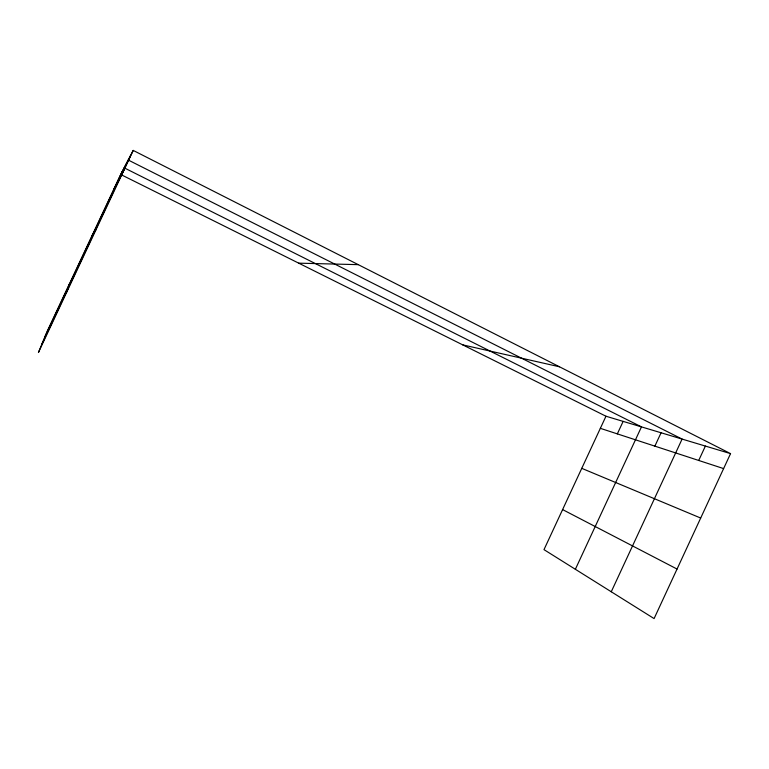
<?xml version="1.0" encoding="UTF-8"?>
<svg xmlns="http://www.w3.org/2000/svg" width="769" height="769" viewBox="0 0 769 769"><rect width="100%" height="100%" fill="white"/><g stroke="black" fill="none" stroke-linecap="round" stroke-linejoin="round"><path stroke-width="1.15" d="M66.913 291.787L69.316 284.117M575.356 569.291L641.471 426.882L124.174 167.834L44.813 337.053M654.871 446.135L661.071 432.764M611.259 591.765L682.093 439.08L128.221 160.019L41.959 343.964M698.713 460.458L705.384 446.068M730.55 453.623L654.092 618.584L543.991 549.643L605.972 416.231L730.55 453.623L133.21 150.416L120.723 174.486L47.245 331.16L38.45 352.471L133.21 150.416M617.334 433.879L623.14 421.383M115.465 186.05L122.386 171.285M118.618 180.081L126.116 164.085M122.406 172.91L130.595 155.444M114.062 188.693L124.616 168.747M92.03 235.679L96.202 229.325M298.728 263.161L358.258 264.651M462.755 344.877L559.476 366.784M600.339 428.333L723.61 468.59M581.758 468.34L700.684 518.046M120.723 174.486L605.972 416.231M562.6 509.587L677.047 569.05"/></g></svg>
